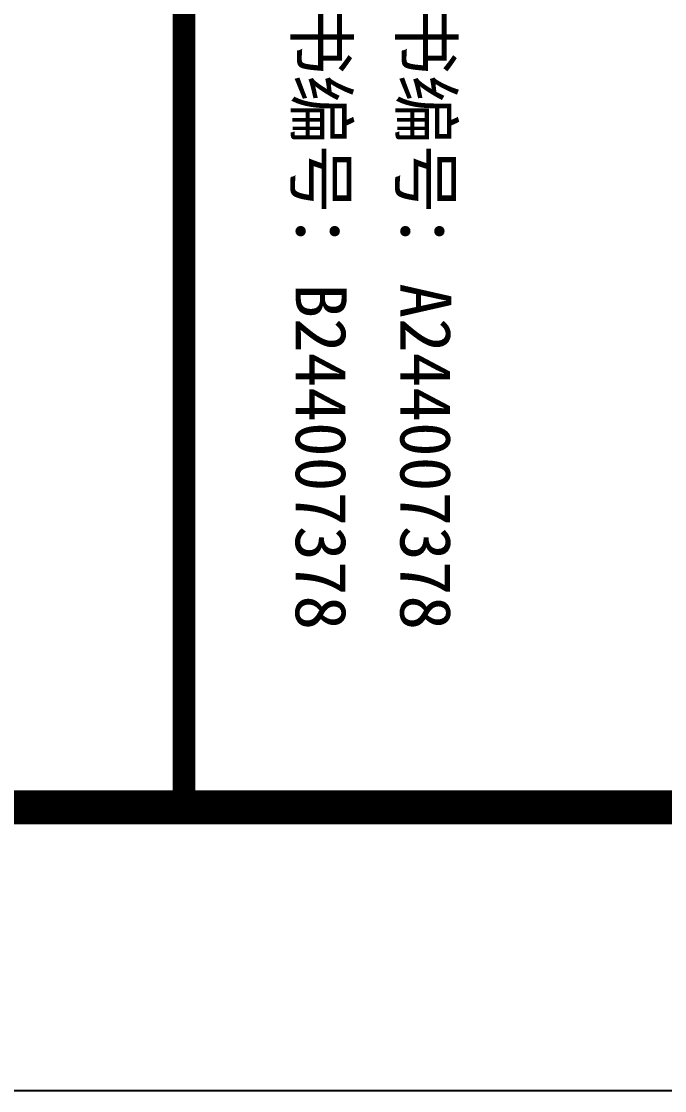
# Model space of a CAD drawing. Header units: millimetres. Extents: x 434053 to 1059003, y -2417481 to 936527.
# Drawn here: x 606139 to 607275, y -1807326 to -1805438 of the extents above; entities that cross this region are included whole.
import ezdxf

# ---------------------------------------------------------------- set-up
doc = ezdxf.new("R2010")
doc.units = ezdxf.units.MM
doc.header["$LTSCALE"] = 1000
doc.header["$MEASUREMENT"] = 0
for name, color, linetype in [('A-ANNO-TTLB', 7, 'Continuous'), ('TITEXT', 7, 'Continuous'), ('TITLIN', 7, 'Continuous'), ('图框层', 3, 'Continuous')]:
    doc.layers.add(name, color=color, linetype=linetype)
doc.styles.add('TITXV', font='', dxfattribs={"width": 0.8})
doc.styles.get('TITXV').set_extended_font_data('SimSun')

# ---------------------------------------------------------------- blocks, each defined once
blk = doc.blocks.new('asdfgafglogo2021h')
at = {"layer": 'TITLIN', "const_width": 80}
blk.add_lwpolyline([(392492.5, -19768.5), (398992.5, -19768.5)], dxfattribs=at)
at = {"layer": 'TITEXT', "style": 'TITXV'}
for s, p in [('工程设计甲级资质证书编号：A244007378', (393950, -19004.1)), ('工程勘察甲级资质证书编号：B244007378', (393950, -19373.8))]:
    blk.add_text(s, height=180, dxfattribs=at).set_placement(p)
blk = doc.blocks.new('asdfgafg21GZ_LABEL3')
at = {"xscale": 0.01, "yscale": 0.01, "zscale": 0.01}
blk.add_blockref('asdfgafglogo2021h', (-3989.925, 166.192), dxfattribs=at)
blk = doc.blocks.new('asdfgafgA$C15443CC7')
at = {"const_width": 120}
blk.add_lwpolyline([(198600, 82876.1), (208350, 82876.1)], dxfattribs=at)
blk.add_lwpolyline([(198600, 82876.1), (208350, 82876.1)], dxfattribs=at)
at = {"layer": 'A-ANNO-TTLB'}
blk.add_lwpolyline([(52200, 0), (209850, 0), (209850, 89100), (52200, 89100)], close=True, dxfattribs=at)
for points, const_width in [([(55950, 1500), (208350, 1500), (208350, 87600), (55950, 87600)], 180), ([(198625.4, 82876.1), (208375.4, 82876.1), (208375.4, 70800), (198625.4, 70800)], 100)]:
    blk.add_lwpolyline(points, close=True, dxfattribs=dict(at, const_width=const_width))
at = {"layer": '图框层', "xscale": 150.0000000300889, "yscale": 150.0000000300889, "zscale": 150.0000000300889}
blk.add_blockref('asdfgafg21GZ_LABEL3', (208350, 87600), dxfattribs=at)
blk = doc.blocks.new('asdfadfsdhg')
at = {"xscale": 0.3333333333333333, "yscale": 0.3333333333333333, "zscale": 0.3333333333333333, "rotation": 270}
blk.add_blockref('asdfgafgA$C15443CC7', (0, 69950), dxfattribs=at)

msp = doc.modelspace()

# ---------------------------------------------------------------- block references
msp.add_blockref('asdfadfsdhg', (578800.9, -1807326.3))

doc.saveas('drawing.dxf')
